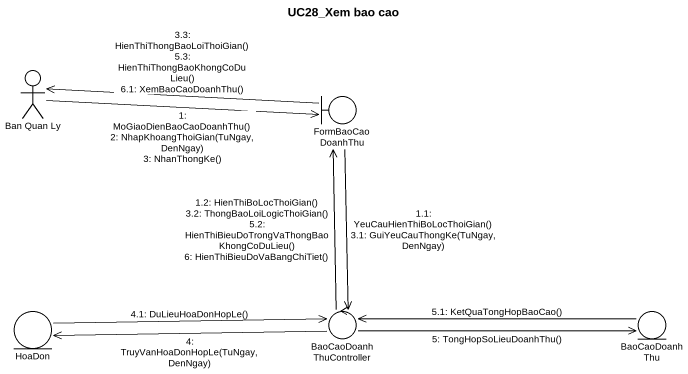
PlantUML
@startuml
title UC28_Xem bao cao
actor "Ban Quan Ly" as Ban_Quan_Ly
boundary FormBaoCaoDoanhThu
entity HoaDon
control BaoCaoDoanhThuController
entity BaoCaoDoanhThu
Ban_Quan_Ly -right-> FormBaoCaoDoanhThu : 1: MoGiaoDienBaoCaoDoanhThu()\n2: NhapKhoangThoiGian(TuNgay, DenNgay)\n3: NhanThongKe()
FormBaoCaoDoanhThu --> BaoCaoDoanhThuController : 1.1: YeuCauHienThiBoLocThoiGian()\n3.1: GuiYeuCauThongKe(TuNgay, DenNgay)
BaoCaoDoanhThuController -up-> FormBaoCaoDoanhThu : 1.2: HienThiBoLocThoiGian()\n3.2: ThongBaoLoiLogicThoiGian()\n5.2: HienThiBieuDoTrongVaThongBaoKhongCoDuLieu()\n6: HienThiBieuDoVaBangChiTiet()
FormBaoCaoDoanhThu -left-> Ban_Quan_Ly : 3.3: HienThiThongBaoLoiThoiGian()\n5.3: HienThiThongBaoKhongCoDuLieu()\n6.1: XemBaoCaoDoanhThu()
BaoCaoDoanhThuController -left-> HoaDon : 4: TruyVanHoaDonHopLe(TuNgay, DenNgay)
HoaDon -right-> BaoCaoDoanhThuController : 4.1: DuLieuHoaDonHopLe()
BaoCaoDoanhThuController -right-> BaoCaoDoanhThu : 5: TongHopSoLieuDoanhThu()
BaoCaoDoanhThu -left-> BaoCaoDoanhThuController : 5.1: KetQuaTongHopBaoCao()
@enduml
